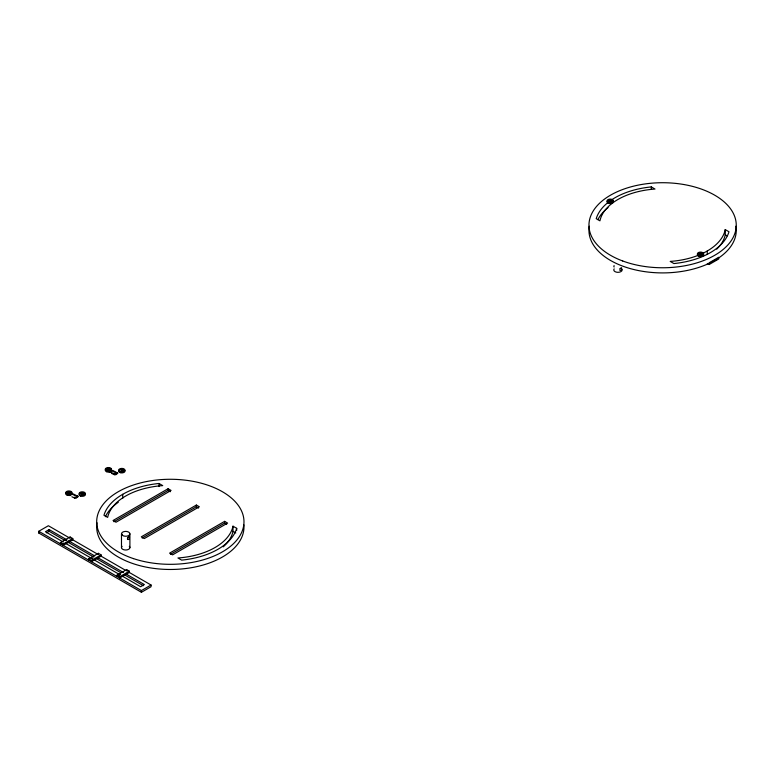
<?xml version="1.0" encoding="UTF-8"?>
<svg xmlns="http://www.w3.org/2000/svg" width="775" height="775" viewBox="0 0 775 775"><rect width="100%" height="100%" fill="white"/><g stroke="black" fill="none" stroke-linecap="round" stroke-linejoin="round"><path stroke-width="1.16" d="M108.742 471.597L109.546 472.227L110.37 471.636M113.886 473.932L114.342 474.688L115.804 474.746L117.878 473.137L112.724 470.464M74.39 497.172L74.642 498.034L76.134 498.18L78.304 496.504L73.16 493.878M127.768 537.598L128.204 537.153A1.502 0.552 -47.2 0 1 129.096 536.61M69.353 494.838L69.983 495.642L70.622 494.838M128.127 571.785L151.047 585.018L151.047 586.733L141.428 592.284L38.75 533.006L38.75 531.282L48.37 525.731L69.45 537.908M38.75 533.006L39.351 532.658M66.999 539.894L49.145 529.587L45.425 531.737L63.279 542.045M46.539 532.812L49.145 531.301L65.013 540.466M61.68 543.139L60.479 543.827L60.479 542.539L70.099 536.988L72.773 538.538L72.773 539.826L63.153 545.377L63.153 544.089L72.773 538.538M65.885 540.708L66.485 540.359M168.097 488.725L113.043 520.509L116.017 522.224L171.072 490.439L168.097 488.725L168.097 490.439L170.326 491.728M113.906 521.73L168.097 490.439M89.348 559.802L88.747 560.151L88.747 558.862L98.367 553.311L101.041 554.861L101.041 556.15L91.431 561.701L91.431 560.412L101.041 554.861M91.75 558.417L92.351 558.068M196.366 505.048L141.312 536.833L144.295 538.548L199.349 506.763L196.366 505.048L196.366 506.763L198.603 508.051M142.174 538.053L196.366 506.763M118.226 575.786L117.025 576.474L117.025 575.186L126.635 569.635L129.318 571.185L129.318 572.473L119.699 578.024L119.699 576.736L129.318 571.185M118.827 575.438L119.427 575.089M120.028 574.74L120.629 574.391M224.643 521.362L169.589 553.147L172.563 554.871L227.618 523.086L224.643 521.362L224.643 523.086L226.688 524.268M170.442 554.367L224.643 523.086M38.75 531.282L141.428 590.569L151.047 585.018M709.135 264.527L718.745 258.976L718.745 257.252L709.135 262.802L709.135 264.527L707.294 263.461M107.56 469.447C104.286 470.464 109.372 472.808 110.379 470.057C110.883 467.587 104.567 470.406 107.657 470.396C112.065 468.914 105.284 472.004 108.674 469.534M67.909 492.91C64.131 497.986 75.795 491.805 68.752 492.668M67.541 492.861L68.539 492.648L67.115 493.171L67.483 493.869L69.111 492.997L67.861 493.665L68.413 494.256L69.895 493.588L69.091 492.9M107.134 469.427L108.316 469.253M610.09 200.812C608.346 200.25 607.242 203.244 609.567 202.934C614.982 202.362 609.702 198.739 608.588 201.955C613.936 200.434 607.445 203.593 610.448 201.074M115.843 472.595L117.48 472.663M76.386 495.99L77.839 496.039M129.067 536.658L129.347 536.688A1.531 0.484 -76.3 0 1 129.27 538.451L129.067 539.042A1.502 1.104 -77.6 0 1 128.204 539.526M116.066 473.05C118.333 473.37 115.107 475.056 114.807 473.951M128.204 539.536L127.768 539.419A1.531 0.882 -46.5 0 1 127.953 537.724M700.397 253.793C706.79 254.2 694.768 257.416 700.203 253.774C697.82 253.309 699.186 256.351 700.765 254.064M121.985 471.2C127.352 470.076 118.362 469.621 121.607 470.958M82.383 494.605C85.87 494.402 82.344 492.27 82.043 494.373M77.074 496.504L76.793 497.472L75.243 497.366M111.406 470.667L116.725 473.128M109.711 471.743L115.029 474.193M111.464 473.36L114.342 474.688M71.843 494.082L77.161 496.533M71.901 496.775L74.778 498.102M651.281 186.911L654.991 189.052A63.133 36.444 0 0 0 599.928 220.836L596.227 218.695A67.338 38.876 0 0 1 651.281 186.92L651.281 188.974M725.264 229.632L728.975 231.773A67.338 38.876 0 0 1 673.921 263.558L670.21 261.417A63.133 36.444 0 0 0 707.236 251.003A63.133 36.444 0 0 0 725.264 229.632L725.264 234.786A63.133 36.444 0 0 1 716.71 249.162M725.264 234.786L727.124 235.852M159.011 483.474L162.721 485.615A63.133 36.444 0 0 0 107.657 517.4L103.957 515.259A67.338 38.876 0 0 1 159.011 483.474L159.011 486.564M236.704 528.337A67.338 38.876 0 0 1 181.65 560.122L177.94 557.971A63.133 36.444 0 0 0 233.004 526.186L236.704 528.337L236.704 530.391M232.994 526.186L232.994 531.34L235.784 532.948M71.281 538.964L97.873 554.319M100.207 555.665L125.376 570.197M68.985 541.037L94.773 555.937M97.747 557.651L123.535 572.541M126.519 574.256L144.373 584.563L140.653 586.714L122.799 576.406M67.987 542.19L93.785 557.08M96.759 558.794L120.561 572.541M124.533 574.827L143.375 585.716M65.265 543.188L92.041 558.649M93.039 559.221L119.815 574.692M60.479 542.539L63.153 544.089M88.747 558.862L91.431 560.412M117.025 575.186L119.699 576.736M707.236 251.003L707.236 254.103M141.428 590.569L141.428 592.284M129.9 533.82A4.204 2.432 0 0 1 123.583 535.922A4.204 2.432 0 0 1 123.583 531.718A4.204 2.432 0 0 1 129.9 533.82L129.9 547.567M126.635 569.635L126.635 570.923M122.712 494.305L122.712 498.432M121.481 533.82L121.481 547.567M98.367 553.311L98.367 554.6M70.099 536.988L70.099 538.276M49.145 529.587L49.145 531.301M621.85 268.973A4.204 2.432 0 0 1 617.859 272.335A4.204 2.432 0 0 1 614.158 268.867M620.155 268.615A1.56 0.494 -43.6 0 1 621.569 267.685M619.748 270.01A1.531 0.862 -46.6 0 0 620.039 270.359A1.56 1.124 -63.3 0 0 621.676 269.419M619.952 269.061A1.531 0.862 -46.6 0 1 620.213 268.683M614.168 266.968A1.531 0.63 -60.7 0 1 614.1 265.583M621.657 268.886A1.531 0.484 -76.3 0 1 621.55 269.351M735.892 226.213A73.644 42.518 0 0 1 662.606 272.907A73.644 42.518 0 0 1 589.31 226.213M597.903 219.606A67.338 38.876 0 0 1 608.055 207.593M243.892 524.859A73.644 42.518 0 0 1 168.524 569.46A73.644 42.518 0 0 1 97.04 522.776M105.381 516.692A67.338 38.876 0 0 1 118.294 502.278M233.004 531.34A63.133 36.444 0 0 1 223.219 546.85M129.299 546.317A4.204 2.432 0 0 1 128.417 549.417A4.204 2.432 0 0 1 122.973 549.417A4.204 2.432 0 0 1 122.082 546.317M121.714 534.934A1.531 0.63 -59.7 0 1 122.033 534.285M81.191 493.84C84.301 495.07 82.615 491.486 81.21 493.782M699.467 254.965C702.654 256.176 700.881 252.592 699.467 254.936M622.683 260.972A73.644 42.518 0 0 0 736.163 227.327A73.644 42.518 0 0 0 628.961 187.414A73.644 42.518 0 0 0 622.683 260.972M608.637 203.36A3.158 1.821 0 0 0 613.374 201.781A3.158 1.821 0 0 0 608.637 200.202A3.158 1.821 0 0 0 608.637 203.36M608.637 202.498A3.158 1.821 0 0 0 613.374 200.919A3.158 1.821 0 0 0 608.637 199.34A3.158 1.821 0 0 0 608.637 202.498M698.914 256.331A3.158 1.821 0 0 0 703.69 254.801A3.158 1.821 0 0 0 699.002 253.173A3.158 1.821 0 0 0 698.914 256.331M698.914 255.479A3.158 1.821 0 0 0 703.69 253.938A3.158 1.821 0 0 0 699.002 252.321A3.158 1.821 0 0 0 698.914 255.479M106.853 471.801A3.158 1.821 0 0 0 111.59 470.222A3.158 1.821 0 0 0 106.853 468.642A3.158 1.821 0 0 0 106.853 471.801M106.853 470.938A3.158 1.821 0 0 0 111.59 469.359A3.158 1.821 0 0 0 106.853 467.78A3.158 1.821 0 0 0 106.853 470.938M120.251 472.663A3.158 1.821 0 0 0 124.978 471.084A3.158 1.821 0 0 0 120.251 469.505A3.158 1.821 0 0 0 120.251 472.663M120.251 471.801A3.158 1.821 0 0 0 124.978 470.222A3.158 1.821 0 0 0 120.251 468.642A3.158 1.821 0 0 0 120.251 471.801M133.503 558.62A73.644 42.518 0 0 0 243.98 521.798A73.644 42.518 0 0 0 133.503 484.976A73.644 42.518 0 0 0 133.503 558.62M80.687 496.078A3.158 1.821 0 0 0 85.415 494.498A3.158 1.821 0 0 0 80.687 492.919A3.158 1.821 0 0 0 80.687 496.078M80.687 495.215A3.158 1.821 0 0 0 85.415 493.636A3.158 1.821 0 0 0 80.687 492.057A3.158 1.821 0 0 0 80.687 495.215M67.289 495.215A3.158 1.821 0 0 0 72.027 493.636A3.158 1.821 0 0 0 67.289 492.057A3.158 1.821 0 0 0 67.289 495.215M67.289 494.353A3.158 1.821 0 0 0 72.027 492.774A3.158 1.821 0 0 0 67.289 491.195A3.158 1.821 0 0 0 67.289 494.353"/></g></svg>
